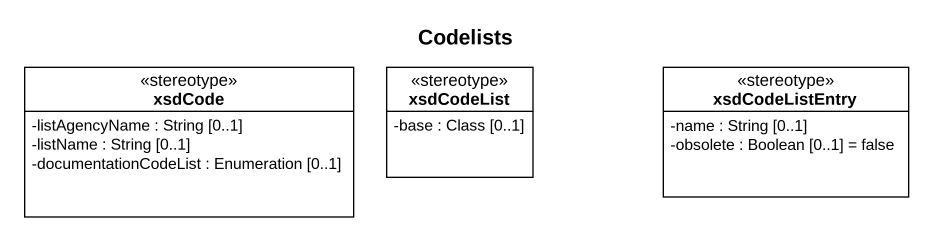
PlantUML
@startuml
title Codelists
hide circle
hide empty members
skinparam classAttributeIconSize 0
class xsdCode <<stereotype>> {
  -listAgencyName : String [0..1]
  -listName : String [0..1]
  -documentationCodeList : Enumeration [0..1]
}
class xsdCodeList <<stereotype>> {
  -base : Class [0..1]
}
class xsdCodeListEntry <<stereotype>> {
  -name : String [0..1]
  -obsolete : Boolean [0..1] = false
}
@enduml
